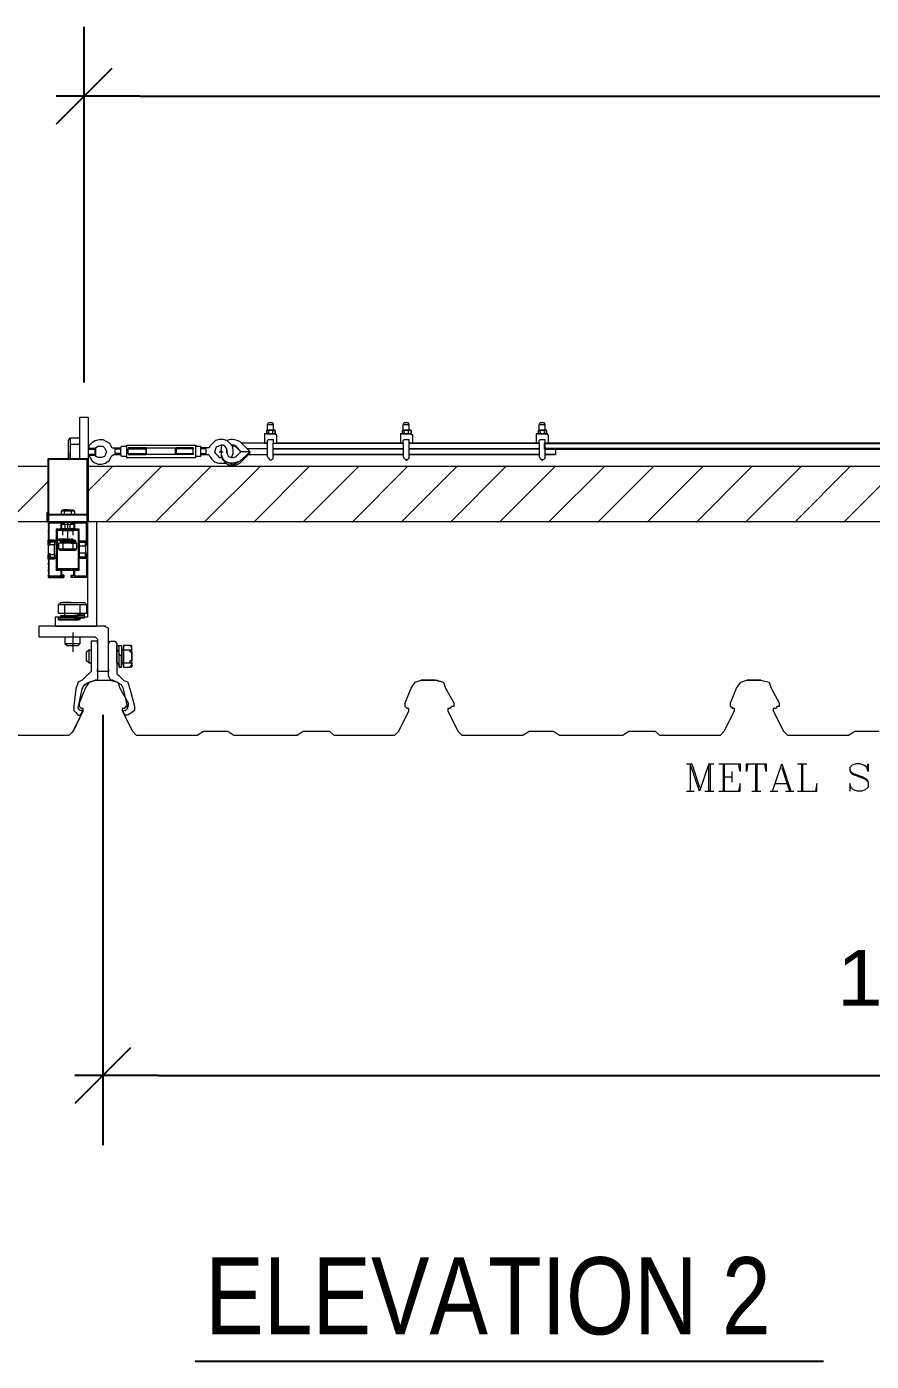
# Model space of a CAD drawing. Header units: millimetres. Extents: x 1732 to 2060, y 1135 to 1322.
# Drawn here: x 1748.61 to 1772.95, y 1134.99 to 1173.47 of the extents above; entities that cross this region are included whole.
import ezdxf

# ---------------------------------------------------------------- set-up
doc = ezdxf.new("R2010")
doc.units = ezdxf.units.MM
doc.layers.get('Defpoints').update_dxf_attribs({"color": 2})
doc.styles.add('Cordia TCR', font='Cordia.shx', dxfattribs={"width": 0.85})
doc.styles.add('MASTER', font='cordia.shx', dxfattribs={"width": 1.1})
doc.dimstyles.new('E0025', dxfattribs={"dimscale": 0.025, "dimtxt": 1.6, "dimasz": 1.6, "dimexe": 2, "dimexo": 1, "dimgap": 2, "dimtad": 1, "dimtih": 1, "dimtoh": 1, "dimdec": 4, "dimzin": 0, "dimdsep": 46, "dimlunit": 6, "dimtxsty": 'MASTER', "dimblk": 'AA', "dimcen": 1, "dimclrd": 256, "dimclre": 256, "dimclrt": 256, "dimadec": 0, "dimazin": 0, "dimtfac": 1, "dimtdec": 4, "dimtix": 1, "dimtmove": 2, "dimatfit": 3, "dimfxl": 1, "dimtolj": 1, "dimtzin": 0, "dimarcsym": 0})

# ---------------------------------------------------------------- blocks, each defined once
blk = doc.blocks.new('AA')
at = {"color": 3}
blk.add_line((-0.5, -0.5), (0.5, 0.5), dxfattribs=at)
at = {"color": 8}
blk.add_line((-1, 0), (0.5, 0), dxfattribs=at)
blk = doc.blocks.new('*D7')
at = {"lineweight": -2}
for p, q in [((0.64876, -0.17889), (0.64876, -0.48815)), ((1.81876, -0.17889), (1.81876, -0.48815)), ((0.68876, -0.43815), (1.77876, -0.43815))]:
    blk.add_line(p, q, dxfattribs=at)
at = {"layer": 'Defpoints', "color": 0}
for p in [(0.64876, -0.15389), (1.81876, -0.15389), (1.81876, -0.43815)]:
    blk.add_point(p, dxfattribs=at)
at = {"linetype": 'ByBlock', "lineweight": -2, "xscale": 0.04, "yscale": 0.04, "zscale": 0.04, "rotation": 180}
blk.add_blockref('AA', (0.64876, -0.43815), dxfattribs=at)
at = {"linetype": 'ByBlock', "lineweight": -2, "xscale": 0.04, "yscale": 0.04, "zscale": 0.04}
blk.add_blockref('AA', (1.81876, -0.43815), dxfattribs=at)
at = {"insert": (1.23376, -0.36815), "char_height": 0.04, "attachment_point": 5, "style": 'MASTER'}
blk.add_mtext('\\A1;1.20', dxfattribs=at)
blk = doc.blocks.new('A$C5e33dab7')
at = {"color": 3, "lineweight": 0}
for points in [[(0.01065, 0.00634), (-0.01268, 0.00634), (-0.01268, 0), (0.01724, 0), (0.01724, 0.07504), (0.01065, 0.07504)], [(-0.01014, 0.01546), (-0.00862, 0.01699), (0.00837, 0.01699), (0.01014, 0.01546), (0.01014, 0.00913), (-0.01014, 0.00913)]]:
    blk.add_lwpolyline(points, close=True, dxfattribs=at)
for points in [[(-0.01014, 0.01546), (-0.00558, 0.01546)], [(-0.00076, 0.01699), (-0.0071, 0.01699)], [(0.00532, 0.00456), (0.00532, 0.00608), (0.00228, 0.00456), (-0.00076, 0.00456), (-0.00406, 0.00456), (-0.00558, 0.00456), (-0.0071, 0.00456), (0.0038, 0.00456), (0.0038, 0.00608), (0.00685, 0.00608), (0.00837, 0.00608), (0.00837, 0.00761), (0.00837, 0.00913), (0.00685, 0.00913), (0.00532, 0.00913), (0.00532, 0.01546), (0.01014, 0.01546)], [(-0.00558, 0.01699), (-0.00406, 0.01699), (-0.00254, 0.01699)], [(-0.00558, 0.00761), (-0.00558, 0.00913), (-0.00558, 0.01546), (-0.00406, 0.01546), (0.0038, 0.01546), (0.00532, 0.01546)], [(0.00837, 0.00761), (0.00076, 0.00761), (-0.00406, 0.00608), (-0.00862, 0.00608), (-0.01014, 0.00608), (-0.00862, 0.00608), (-0.00862, 0.00761), (-0.00406, 0.00761), (0.00076, 0.00761), (0.0038, 0.00761), (0.00532, 0.00913), (0.00685, 0.00913), (0.00532, 0.00913), (0.00685, 0.00913), (0.00837, 0.00913), (0.00685, 0.00913), (0.00532, 0.00761), (0.00076, 0.00761), (0.0038, 0.00761), (0.0038, 0.00913), (0.00532, 0.00913), (-0.00558, 0.00913)], [(-0.01014, 0.00456), (-0.00862, 0.00456), (-0.00862, 0.00608), (0.00076, 0.00608), (0.0038, 0.00608), (0.00837, 0.00608), (0.0038, 0.00608), (0.00076, 0.00456), (-0.00558, 0.00456), (-0.0071, 0.00456), (-0.00862, 0.00456), (-0.0071, 0.00456), (-0.00862, 0.00456), (-0.01014, 0.00456), (-0.01014, 0.00608), (-0.00862, 0.00608)], [(0.00837, 0.00913), (-0.00862, 0.00913)], [(-0.00076, 0.00456), (-0.00254, 0.00456), (-0.00406, 0.00456), (-0.00558, 0.00456)], [(0.00532, 0.00456), (0.0038, 0.00456)]]:
    blk.add_lwpolyline(points, dxfattribs=at)
blk = doc.blocks.new('A$C03058784')
at = {"color": 3, "lineweight": 0}
blk.add_lwpolyline([(-0.00634, -0.01014), (-0.00786, -0.00862), (-0.00786, 0.00837), (-0.00634, 0.01014), (0, 0.01014), (0, -0.01014)], close=True, dxfattribs=at)
for points in [[(0, 0.00837), (0, 0.00685), (0, 0.00532), (-0.00634, 0.00532), (-0.00634, 0.01014)], [(0, -0.00558), (-0.00634, -0.00558), (-0.00634, -0.00406), (-0.00634, 0.0038), (-0.00634, 0.00532)], [(0, 0.00837), (0, -0.00862)], [(-0.00786, -0.00076), (-0.00786, -0.0071)], [(-0.00786, -0.00558), (-0.00786, -0.00406), (-0.00786, -0.00254)], [(-0.00634, -0.01014), (-0.00634, -0.00558)]]:
    blk.add_lwpolyline(points, dxfattribs=at)
blk = doc.blocks.new('*D13')
at = {"lineweight": -2}
for p, q in [((0.63532, 0.05999), (0.63532, 0.31584)), ((2.97532, 0.05999), (2.97532, 0.31584)), ((0.67532, 0.26584), (2.93532, 0.26584))]:
    blk.add_line(p, q, dxfattribs=at)
at = {"layer": 'Defpoints', "color": 0}
for p in [(2.97532, 0.26584), (0.63532, 0.03499), (2.97532, 0.03499)]:
    blk.add_point(p, dxfattribs=at)
at = {"linetype": 'ByBlock', "lineweight": -2, "xscale": 0.04, "yscale": 0.04, "zscale": 0.04, "rotation": 180}
blk.add_blockref('AA', (0.63532, 0.26584), dxfattribs=at)
at = {"linetype": 'ByBlock', "lineweight": -2, "xscale": 0.04, "yscale": 0.04, "zscale": 0.04}
blk.add_blockref('AA', (2.97532, 0.26584), dxfattribs=at)
at = {"insert": (1.80532, 0.33584), "char_height": 0.04, "attachment_point": 5, "style": 'MASTER'}
blk.add_mtext('\\A1;ADJUST', dxfattribs=at)
blk = doc.blocks.new('A$Cc067aee0')
blk.add_wipeout([(0, 0), (0.02839, 0), (0.02839, -0.04506), (0, -0.04506)])
at = {"color": 3}
for p, q in [((0.02839, -0.04006), (0, -0.04006)), ((0.02839, -0.04506), (0.02839, -0.04006))]:
    blk.add_line(p, q, dxfattribs=at)
blk.add_lwpolyline([(0, -0.04506), (0.02839, -0.04506), (0.02839, 0), (0, 0)], close=True, dxfattribs=at)
at = {"color": 3, "xscale": 0.4583504039413926, "yscale": 0.4583504039413926, "zscale": 0.4583504039413926, "rotation": 270}
blk.add_blockref('A$C03058784', (0.01432, -0.04006), dxfattribs=at)
blk = doc.blocks.new('A$C39f6e9bc')
at = {"color": 80}
for p, q in [((0.64344, 0.01229), (0.64344, 0.00798)), ((0.96642, 0.01229), (5.19622, 0.01229))]:
    blk.add_line(p, q, dxfattribs=at)
at = {"color": 80, "lineweight": 0}
for points in [[(0.77121, 0.02572), (0.76715, 0.02572), (0.76715, 0.02978), (0.76792, 0.0313), (0.7707, 0.0313), (0.77121, 0.02978)], [(0.86882, 0.02572), (0.86476, 0.02572), (0.86476, 0.02978), (0.86552, 0.0313), (0.86831, 0.0313), (0.86882, 0.02978)], [(0.96642, 0.02572), (0.96237, 0.02572), (0.96237, 0.02978), (0.96313, 0.0313), (0.96592, 0.0313), (0.96642, 0.02978)], [(0.76513, 0.01634), (0.76715, 0.01634), (0.76715, 0.01837), (0.76792, 0.01913), (0.77121, 0.01913), (0.77121, 0.01837), (0.77121, 0.01634), (0.77324, 0.01634), (0.774, 0.01634), (0.774, 0.02243), (0.77324, 0.02243), (0.77324, 0.02319), (0.76513, 0.02319), (0.76513, 0.02243)], [(0.77273, 0.02319), (0.77273, 0.02522), (0.77197, 0.02572), (0.76918, 0.02572), (0.77197, 0.02572), (0.77273, 0.02522)], [(0.77273, 0.02522), (0.77273, 0.02319), (0.77197, 0.02319), (0.76918, 0.02319), (0.77197, 0.02319), (0.77273, 0.02319)], [(0.86273, 0.01634), (0.86476, 0.01634), (0.86476, 0.01837), (0.86552, 0.01913), (0.86882, 0.01913), (0.86882, 0.01837), (0.86882, 0.01634), (0.87085, 0.01634), (0.87161, 0.01634), (0.87161, 0.02243), (0.87085, 0.02243), (0.87085, 0.02319), (0.86273, 0.02319), (0.86273, 0.02243)], [(0.87034, 0.02319), (0.87034, 0.02522), (0.86958, 0.02572), (0.86679, 0.02572), (0.86958, 0.02572), (0.87034, 0.02522)], [(0.87034, 0.02522), (0.87034, 0.02319), (0.86958, 0.02319), (0.86679, 0.02319), (0.86958, 0.02319), (0.87034, 0.02319)], [(0.96034, 0.01634), (0.96237, 0.01634), (0.96237, 0.01837), (0.96313, 0.01913), (0.96642, 0.01913), (0.96642, 0.01837), (0.96642, 0.01634), (0.96845, 0.01634), (0.96921, 0.01634), (0.96921, 0.02243), (0.96845, 0.02243), (0.96845, 0.02319), (0.96034, 0.02319), (0.96034, 0.02243)], [(0.96769, 0.02319), (0.96769, 0.02522), (0.96718, 0.02572), (0.96439, 0.02572), (0.96718, 0.02572), (0.96769, 0.02522)], [(0.96769, 0.02522), (0.96769, 0.02319), (0.96718, 0.02319), (0.96439, 0.02319), (0.96718, 0.02319), (0.96769, 0.02319)], [(0.66575, 0.01431), (0.66575, 0.00696), (0.6622, 0.00696), (0.66169, 0.00823), (0.66169, 0.01305), (0.6622, 0.01431)], [(0.86476, 0.01229), (0.77121, 0.01229)], [(0.86882, 0.01634), (0.96237, 0.01634)], [(0.96237, 0.01229), (0.86882, 0.01229)], [(0.86476, 0.00823), (0.77121, 0.00823)], [(0.96237, 0.00823), (0.86882, 0.00823)], [(0.96642, 0.00823), (0.97428, 0.00823)]]:
    blk.add_lwpolyline(points, close=True, dxfattribs=at)
for points in [[(0.76715, 0.02978), (0.77121, 0.02978)], [(0.86476, 0.02978), (0.86882, 0.02978)], [(0.96237, 0.02978), (0.96642, 0.02978)], [(0.77273, 0.02522), (0.77273, 0.02572), (0.7707, 0.02572), (0.7707, 0.02522), (0.7707, 0.02572), (0.76792, 0.02572), (0.76792, 0.02522), (0.76792, 0.02572), (0.76665, 0.02572), (0.76665, 0.02522), (0.76665, 0.02319), (0.76918, 0.02319), (0.76665, 0.02319), (0.76665, 0.02446), (0.76665, 0.02522), (0.76665, 0.02572), (0.76918, 0.02572), (0.76665, 0.02572), (0.76665, 0.02522), (0.76665, 0.02319), (0.76792, 0.02319), (0.76868, 0.02319), (0.76918, 0.02319), (0.7707, 0.02319), (0.77121, 0.02319), (0.77197, 0.02319), (0.77273, 0.02319), (0.77197, 0.02319), (0.77273, 0.02319), (0.77197, 0.02319)], [(0.76792, 0.02522), (0.76792, 0.02319)], [(0.7707, 0.02522), (0.7707, 0.02319)], [(0.87034, 0.02522), (0.87034, 0.02572), (0.86831, 0.02572), (0.86831, 0.02522), (0.86831, 0.02572), (0.86552, 0.02572), (0.86552, 0.02522), (0.86552, 0.02572), (0.86425, 0.02572), (0.86425, 0.02522), (0.86425, 0.02319), (0.86679, 0.02319), (0.86425, 0.02319), (0.86425, 0.02446), (0.86425, 0.02522), (0.86425, 0.02572), (0.86679, 0.02572), (0.86425, 0.02572), (0.86425, 0.02522), (0.86425, 0.02319), (0.86552, 0.02319), (0.86628, 0.02319), (0.86679, 0.02319), (0.86831, 0.02319), (0.86882, 0.02319), (0.86958, 0.02319), (0.87034, 0.02319), (0.86958, 0.02319), (0.87034, 0.02319), (0.86958, 0.02319)], [(0.86552, 0.02522), (0.86552, 0.02319)], [(0.86831, 0.02522), (0.86831, 0.02319)], [(0.96769, 0.02522), (0.96769, 0.02572), (0.96592, 0.02572), (0.96592, 0.02522), (0.96592, 0.02572), (0.96313, 0.02572), (0.96313, 0.02522), (0.96313, 0.02572), (0.96186, 0.02572), (0.96186, 0.02522), (0.96186, 0.02319), (0.96439, 0.02319), (0.96186, 0.02319), (0.96186, 0.02446), (0.96186, 0.02522), (0.96186, 0.02572), (0.96439, 0.02572), (0.96186, 0.02572), (0.96186, 0.02522), (0.96186, 0.02319), (0.96313, 0.02319), (0.96389, 0.02319), (0.96439, 0.02319), (0.96592, 0.02319), (0.96642, 0.02319), (0.96718, 0.02319), (0.96769, 0.02319), (0.96718, 0.02319), (0.96769, 0.02319), (0.96718, 0.02319)], [(0.96313, 0.02522), (0.96313, 0.02319)], [(0.96592, 0.02522), (0.96592, 0.02319)], [(0.63862, 0.01229), (0.63938, 0.01508), (0.64141, 0.0171), (0.64344, 0.01837), (0.64623, 0.01913), (0.64876, 0.01913), (0.65155, 0.01761), (0.65358, 0.01634), (0.6551, 0.01355), (0.65586, 0.01305), (0.65687, 0.01305), (0.66169, 0.01305)], [(0.64344, 0.01229), (0.6442, 0.01355), (0.64546, 0.01431), (0.64749, 0.01431), (0.64876, 0.01431), (0.65003, 0.01305), (0.65079, 0.01153), (0.65155, 0.01026), (0.65079, 0.00823), (0.65003, 0.00696), (0.648, 0.0062), (0.64673, 0.0062), (0.64521, 0.0062), (0.64496, 0.00646), (0.64394, 0.00696), (0.64344, 0.00798)], [(0.66169, 0.00899), (0.65814, 0.00899), (0.65763, 0.00823), (0.65763, 0.01305), (0.65814, 0.01229), (0.66169, 0.01229)], [(0.66575, 0.01431), (0.66575, 0.01508), (0.66625, 0.01508), (0.71417, 0.01508), (0.71569, 0.01508), (0.71569, 0.01431), (0.71823, 0.01431), (0.71899, 0.01431), (0.71899, 0.01305), (0.71899, 0.00823), (0.71899, 0.00696), (0.71823, 0.00696), (0.71569, 0.00696), (0.71569, 0.01431)], [(0.71366, 0.00899), (0.71366, 0.00823), (0.7129, 0.00823), (0.66828, 0.00823), (0.66777, 0.00823), (0.66701, 0.00899), (0.66701, 0.01229), (0.66777, 0.01305), (0.66828, 0.01305), (0.7129, 0.01305), (0.71366, 0.01305), (0.71366, 0.01229), (0.70073, 0.01229), (0.70073, 0.00899), (0.71366, 0.00899), (0.71366, 0.01229)], [(0.66701, 0.00823), (0.67994, 0.00823), (0.67994, 0.01305), (0.66701, 0.01305)], [(0.66701, 0.01229), (0.67994, 0.01229), (0.67994, 0.01305)], [(0.67994, 0.01229), (0.67994, 0.00899), (0.67994, 0.00823)], [(0.71366, 0.01305), (0.70149, 0.01305), (0.70149, 0.00823), (0.70073, 0.00899)], [(0.70073, 0.01229), (0.70149, 0.01305)], [(0.7413, 0.0062), (0.74256, 0.00899), (0.74256, 0.01153), (0.74206, 0.01431), (0.74003, 0.01634), (0.738, 0.01837), (0.73521, 0.01913), (0.73242, 0.01913), (0.72989, 0.01837), (0.72786, 0.01634), (0.72583, 0.01431), (0.72507, 0.01305), (0.7238, 0.01305), (0.71899, 0.01305)], [(0.71899, 0.00899), (0.72228, 0.00899), (0.72304, 0.00823), (0.72304, 0.01305), (0.72228, 0.01229), (0.71899, 0.01229)], [(0.738, 0.00899), (0.738, 0.01102), (0.738, 0.01229), (0.73648, 0.01431), (0.73521, 0.01508), (0.73394, 0.01508), (0.73192, 0.01431), (0.73039, 0.01355), (0.72989, 0.01229), (0.72913, 0.01026), (0.72989, 0.00899), (0.73115, 0.00747), (0.73242, 0.0062), (0.73394, 0.0062)], [(0.73242, 0.01026), (0.73521, 0.01026)], [(0.73394, 0.01153), (0.73394, 0.0095), (0.73394, 0.00696), (0.73521, 0.00417), (0.73724, 0.00215), (0.73927, 0.00088), (0.74256, 0.00088), (0.74459, 0.00088), (0.74738, 0.00215), (0.75473, 0.0095), (0.75346, 0.0095)], [(0.73394, 0.01026), (0.73394, 0.00747), (0.73521, 0.00493), (0.73724, 0.00291), (0.74003, 0.00215), (0.74256, 0.00138), (0.74459, 0.00215), (0.74738, 0.00341), (0.75397, 0.0095)], [(0.75473, 0.01026), (0.74738, 0.01761), (0.74535, 0.01837), (0.74256, 0.01913), (0.74054, 0.01913), (0.738, 0.01837)], [(0.738, 0.01026), (0.738, 0.01153), (0.738, 0.01026), (0.73851, 0.00823), (0.73927, 0.00696), (0.7413, 0.0062), (0.74256, 0.0062), (0.74459, 0.00696), (0.74814, 0.01026), (0.74459, 0.01355), (0.74332, 0.01431), (0.74206, 0.01431)], [(0.74738, 0.00341), (0.75473, 0.01026), (0.74814, 0.01026), (0.74459, 0.01431), (0.74332, 0.01508), (0.7413, 0.01508)], [(0.76994, 0.00417), (0.76918, 0.00417), (0.76868, 0.00493), (0.76792, 0.00544), (0.76715, 0.00696), (0.76715, 0.01634), (0.74865, 0.01634)], [(0.76715, 0.01229), (0.7527, 0.01229)], [(0.76918, 0.00417), (0.7707, 0.00493), (0.77121, 0.00544), (0.77121, 0.00696), (0.77121, 0.01634), (0.86476, 0.01634), (0.774, 0.01634)], [(0.77121, 0.01229), (0.86476, 0.01229)], [(0.86476, 0.01634), (0.86476, 0.00696), (0.86552, 0.00544), (0.86628, 0.00493), (0.86679, 0.00417), (0.86755, 0.00417)], [(0.86882, 0.01634), (0.86882, 0.00696), (0.86882, 0.00544), (0.86831, 0.00493), (0.86679, 0.00417)], [(0.95172, 0.01229), (0.96237, 0.01229), (0.86882, 0.01229), (0.87668, 0.01229), (0.86882, 0.01229)], [(0.96237, 0.01634), (0.96237, 0.00696), (0.96313, 0.00544), (0.96389, 0.00493), (0.96439, 0.00417), (0.96515, 0.00417)], [(0.96642, 0.01634), (0.96642, 0.00696), (0.96642, 0.00544), (0.96592, 0.00493), (0.96439, 0.00417)], [(0.97428, 0.01229), (0.97428, 0.00823), (0.96642, 0.00823)], [(0.63887, 0.00798), (0.63963, 0.00595), (0.6409, 0.00392), (0.64268, 0.00265), (0.64546, 0.00138), (0.648, 0.00138), (0.65079, 0.00215), (0.65358, 0.00417), (0.65485, 0.00696), (0.65561, 0.00747), (0.65687, 0.00823), (0.66169, 0.00823)], [(0.66575, 0.00696), (0.66575, 0.0062), (0.66625, 0.0062), (0.71417, 0.0062), (0.71569, 0.0062), (0.71569, 0.00696)], [(0.66701, 0.00899), (0.67994, 0.00899)], [(0.71366, 0.00823), (0.70149, 0.00823)], [(0.71899, 0.00823), (0.7238, 0.00823), (0.72507, 0.00823), (0.72583, 0.00696), (0.7271, 0.00493), (0.72913, 0.00291), (0.73192, 0.00215), (0.73445, 0.00215), (0.73724, 0.00215)], [(0.75346, 0.00823), (0.76715, 0.00823)], [(0.96237, 0.00823), (0.95172, 0.00823)]]:
    blk.add_lwpolyline(points, dxfattribs=at)
at = {"color": 80}
for points in [[(0.64344, 0.01229), (0.63862, 0.01229), (0.63862, 0.01229), (0.64344, 0.01229)], [(5.19622, 0.01229), (0.96642, 0.01229), (0.96642, 0.01634), (5.19622, 0.01634)], [(0.64344, 0.00798), (0.63862, 0.00798), (0.63862, 0.00798), (0.64344, 0.00798)]]:
    blk.add_lwpolyline(points, close=True, dxfattribs=at)
at = {"color": 8, "lineweight": 0}
blk.add_lwpolyline([(3.36017, -0.04006), (0.3693, -0.04006), (0.3693, 0), (3.36017, 0), (4.28704, 0), (4.28704, -0.04006)], close=True, dxfattribs=at)
for points in [[(0.58031, -0.04031), (0.62062, 0)], [(0.6158, -0.04031), (0.65611, 0)], [(0.65104, -0.04031), (0.69135, 0)], [(0.68654, -0.04031), (0.72659, 0)], [(0.72177, -0.04031), (0.76208, 0)], [(0.75727, -0.04031), (0.79732, 0)], [(0.79251, -0.04031), (0.83282, 0)], [(0.828, -0.04031), (0.86806, 0)], [(0.86324, -0.04031), (0.90355, 0)], [(0.89873, -0.04031), (0.93879, 0)], [(0.93397, -0.04031), (0.97428, 0)], [(0.96921, -0.04031), (1.00952, 0)], [(1.0047, -0.04031), (1.04476, 0)], [(1.03994, -0.04031), (1.08025, 0)], [(1.07544, -0.04031), (1.11549, 0)], [(1.11068, -0.04031), (1.15099, 0)], [(1.14617, -0.04031), (1.18623, 0)], [(1.18141, -0.04031), (1.22172, 0)], [(0.58234, -0.19344), (0.62315, -0.19344), (0.62468, -0.19344), (0.62746, -0.19065), (0.63482, -0.17594), (0.63482, -0.17442), (0.63355, -0.17442), (0.63203, -0.1729), (0.63203, -0.17011), (0.63634, -0.15972), (0.63938, -0.15541), (0.64369, -0.15389), (0.65383, -0.15389), (0.65966, -0.15541), (0.66118, -0.15972), (0.66701, -0.17011), (0.66701, -0.1729), (0.66549, -0.1729), (0.66423, -0.17442), (0.6627, -0.17442), (0.6627, -0.17594), (0.67006, -0.19065), (0.67285, -0.19344), (0.67437, -0.19344), (0.7167, -0.19344), (0.72127, -0.19065), (0.73876, -0.19065), (0.74307, -0.19344), (0.74459, -0.19344), (0.78845, -0.19344), (0.79276, -0.19065), (0.81177, -0.19065), (0.81482, -0.19344), (0.81634, -0.19344), (0.85715, -0.19344), (0.85868, -0.19344), (0.86146, -0.19065), (0.86882, -0.17594), (0.86882, -0.17442), (0.86755, -0.17442), (0.86603, -0.1729), (0.86603, -0.17011), (0.87034, -0.15972), (0.87338, -0.15541), (0.87769, -0.15389), (0.88783, -0.15389), (0.87769, -0.15389), (0.88783, -0.15389), (0.89366, -0.15541), (0.89518, -0.15972), (0.90101, -0.17011), (0.90101, -0.1729), (0.89949, -0.1729), (0.89823, -0.17442), (0.8967, -0.17442), (0.8967, -0.17594), (0.90406, -0.19065), (0.90685, -0.19344), (0.90837, -0.19344), (0.9507, -0.19344), (0.95527, -0.19065), (0.97276, -0.19065), (0.97707, -0.19344), (0.97859, -0.19344), (1.02245, -0.19344), (1.02676, -0.19065), (1.04577, -0.19065), (1.04882, -0.19344), (1.05034, -0.19344), (1.09115, -0.19344), (1.09268, -0.19344), (1.09546, -0.19065), (1.10282, -0.17594), (1.10282, -0.17442), (1.1013, -0.17442), (1.10003, -0.1729), (1.10003, -0.17011), (1.10434, -0.15972), (1.10738, -0.15541), (1.11169, -0.15389), (1.12183, -0.15389), (1.11169, -0.15389)], [(0.58234, -0.19344), (0.62315, -0.19344), (0.62468, -0.19344), (0.62772, -0.19065), (0.63482, -0.17594), (0.63482, -0.17442), (0.63355, -0.17442), (0.63203, -0.1729), (0.63203, -0.17011), (0.63634, -0.15972), (0.63938, -0.15541), (0.64369, -0.15389), (0.65383, -0.15389), (0.65966, -0.15541), (0.66118, -0.15972), (0.66701, -0.17011), (0.66701, -0.1729), (0.66575, -0.1729), (0.66423, -0.17442), (0.6627, -0.17442), (0.6627, -0.17594), (0.67006, -0.19065), (0.67285, -0.19344), (0.67437, -0.19344), (0.7167, -0.19344), (0.72127, -0.19065), (0.73876, -0.19065), (0.74307, -0.19344), (0.74459, -0.19344), (0.78845, -0.19344), (0.79276, -0.19065), (0.81177, -0.19065), (0.81482, -0.19344), (0.81634, -0.19344), (0.85715, -0.19344), (0.85868, -0.19344), (0.86146, -0.19065), (0.86882, -0.17594), (0.86882, -0.17442), (0.86755, -0.17442), (0.86603, -0.1729), (0.86603, -0.17011), (0.87034, -0.15972), (0.87338, -0.15541), (0.87769, -0.15389), (0.88783, -0.15389), (0.89366, -0.15541), (0.89518, -0.15972), (0.90101, -0.17011), (0.90101, -0.1729), (0.89949, -0.1729), (0.89823, -0.17442), (0.8967, -0.17442), (0.8967, -0.17594), (0.90406, -0.19065), (0.90685, -0.19344), (0.90837, -0.19344), (0.9507, -0.19344), (0.95527, -0.19065), (0.97276, -0.19065), (0.97707, -0.19344), (0.97859, -0.19344), (1.02245, -0.19344), (1.02676, -0.19065), (1.04577, -0.19065), (1.04882, -0.19344), (1.05034, -0.19344), (1.09115, -0.19344), (1.09268, -0.19344), (1.09546, -0.19065), (1.10282, -0.17594), (1.10282, -0.17442), (1.10155, -0.17442), (1.10003, -0.1729), (1.10003, -0.17011), (1.10434, -0.15972), (1.10738, -0.15541), (1.11169, -0.15389), (1.12183, -0.15389), (1.11169, -0.15389), (1.12183, -0.15389), (1.12766, -0.15541), (1.12918, -0.15972), (1.13501, -0.17011), (1.13501, -0.1729), (1.13349, -0.1729), (1.13223, -0.17442), (1.1307, -0.17442), (1.1307, -0.17594), (1.13806, -0.19065), (1.14085, -0.19344), (1.14237, -0.19344), (1.1847, -0.19344), (1.18927, -0.19065), (1.20676, -0.19065)], [(0.8929, -0.15541), (0.88834, -0.15389)]]:
    blk.add_lwpolyline(points, dxfattribs=at)
at = {"color": 3, "lineweight": 0}
for points in [[(0.63685, -0.05679), (0.63786, -0.05577), (0.63761, -0.05577), (0.63761, -0.05501), (0.63786, -0.05501), (0.63786, -0.05476), (0.63761, -0.05476), (0.63761, -0.05425), (0.63786, -0.05425), (0.63786, -0.054), (0.63761, -0.054), (0.63761, -0.05349), (0.63786, -0.05349), (0.63786, -0.05299), (0.63761, -0.05299), (0.63761, -0.05248), (0.63786, -0.05248), (0.63786, -0.05223), (0.63761, -0.05223), (0.63761, -0.05172), (0.63786, -0.05172), (0.63786, -0.05121), (0.63761, -0.05121), (0.63761, -0.0507), (0.63786, -0.0507), (0.63786, -0.05045), (0.63761, -0.05045), (0.63761, -0.04994), (0.63786, -0.04994), (0.63786, -0.04969), (0.63761, -0.04969), (0.63761, -0.04893), (0.63786, -0.04893), (0.63786, -0.04868), (0.63761, -0.04868), (0.63761, -0.04817), (0.63786, -0.04817), (0.63786, -0.04792), (0.63761, -0.04792), (0.63761, -0.04741), (0.63786, -0.04741), (0.63786, -0.04715), (0.63761, -0.04715), (0.63761, -0.04639), (0.63786, -0.04639), (0.63786, -0.04614), (0.63761, -0.04614), (0.63761, -0.04563), (0.63786, -0.04563), (0.63786, -0.04538), (0.63761, -0.04538), (0.63761, -0.04462), (0.63786, -0.04462), (0.63786, -0.04437), (0.63761, -0.04437), (0.63761, -0.04386), (0.63786, -0.04386), (0.63786, -0.04361), (0.63761, -0.04361), (0.63761, -0.0431), (0.63786, -0.0431), (0.63786, -0.04259), (0.63761, -0.04259), (0.63761, -0.04208), (0.63786, -0.04208), (0.63786, -0.04183), (0.63761, -0.04183), (0.63761, -0.04132), (0.63786, -0.04132), (0.63786, -0.04107), (0.63761, -0.04082), (0.63761, -0.04056), (0.63786, -0.04056), (0.63786, -0.04031), (0.63761, -0.04006), (0.6262, -0.04006), (0.6262, -0.04031), (0.6262, -0.04132), (0.6262, -0.04158), (0.62797, -0.04158), (0.62797, -0.04513), (0.62772, -0.04538), (0.61935, -0.04538), (0.61935, -0.04183), (0.61961, -0.04158), (0.62087, -0.04158), (0.62113, -0.04132), (0.62113, -0.04006), (0.62087, -0.04006), (0.60972, -0.04006), (0.60946, -0.04006), (0.60946, -0.04056), (0.60972, -0.04056), (0.60972, -0.04107), (0.60946, -0.04107), (0.60946, -0.04132), (0.60972, -0.04132), (0.60972, -0.04183), (0.60946, -0.04183), (0.60946, -0.04208), (0.60972, -0.04208), (0.60972, -0.04259), (0.60946, -0.04259), (0.60946, -0.0431), (0.60972, -0.0431), (0.61023, -0.04259)], [(0.60946, -0.04208), (0.61023, -0.04132)], [(0.60972, -0.0431), (0.60972, -0.04361), (0.60946, -0.04361), (0.60946, -0.04386), (0.60972, -0.04386), (0.60972, -0.04437), (0.60946, -0.04437), (0.60946, -0.04462), (0.60972, -0.04462), (0.60972, -0.04538), (0.60946, -0.04538), (0.60946, -0.04563), (0.60972, -0.04563), (0.60972, -0.04614), (0.60946, -0.04614), (0.60946, -0.04639), (0.60972, -0.04639), (0.60972, -0.04715), (0.60946, -0.04715), (0.60946, -0.04741), (0.60972, -0.04741), (0.60972, -0.04792), (0.60946, -0.04792), (0.60946, -0.04817), (0.60972, -0.04817), (0.60972, -0.04868), (0.60946, -0.04868), (0.60946, -0.04893), (0.60972, -0.04893), (0.60972, -0.04969), (0.60946, -0.04969), (0.61023, -0.04893)], [(0.60946, -0.04462), (0.61023, -0.04386)], [(0.60946, -0.04741), (0.61023, -0.04639)], [(0.60972, -0.04082), (0.61023, -0.04006)], [(0.60972, -0.04589), (0.61023, -0.04538)], [(0.60972, -0.04842), (0.61023, -0.04766)], [(0.61073, -0.04082), (0.61149, -0.04006)], [(0.612, -0.04082), (0.61276, -0.04006)], [(0.61327, -0.04082), (0.61403, -0.04006)], [(0.61454, -0.04082), (0.6153, -0.04006)], [(0.6153, -0.04639), (0.61631, -0.04538)], [(0.6153, -0.04766), (0.61606, -0.0469)], [(0.6158, -0.04082), (0.61656, -0.04006)], [(0.63076, -0.04639), (0.61606, -0.04639), (0.61606, -0.07377), (0.61631, -0.07377), (0.63076, -0.07377), (0.63127, -0.07377), (0.63127, -0.04639), (0.63076, -0.04639), (0.63177, -0.04538)], [(0.61682, -0.04639), (0.61783, -0.04538)], [(0.61707, -0.04082), (0.61783, -0.04006)], [(0.61834, -0.04082), (0.61935, -0.04006)], [(0.61834, -0.04639), (0.61935, -0.04462)], [(0.61859, -0.04183), (0.62037, -0.04006)], [(0.61859, -0.0431), (0.61935, -0.04208)], [(0.61859, -0.04437), (0.61935, -0.04335)], [(0.61935, -0.04513), (0.62366, -0.04513), (0.62366, -0.04082)], [(0.61935, -0.04639), (0.62037, -0.04538)], [(0.62011, -0.04969), (0.62011, -0.04639), (0.62113, -0.04538), (0.6262, -0.04538), (0.62721, -0.04639), (0.62721, -0.04969)], [(0.62011, -0.04639), (0.62721, -0.04639)], [(0.62037, -0.04158), (0.62113, -0.04082)], [(0.62062, -0.04639), (0.62138, -0.04538)], [(0.62138, -0.04183), (0.62138, -0.04006)], [(0.62189, -0.04513), (0.62189, -0.04183)], [(0.62189, -0.04639), (0.6229, -0.04538)], [(0.62315, -0.04639), (0.62417, -0.04538)], [(0.62366, -0.05172), (0.62366, -0.04234)], [(0.62823, -0.04513), (0.62366, -0.04513)], [(0.62468, -0.04639), (0.62544, -0.04538)], [(0.62544, -0.04513), (0.62544, -0.04183)], [(0.62569, -0.04639), (0.6267, -0.04538)], [(0.62594, -0.04183), (0.62594, -0.04006)], [(0.6262, -0.04056), (0.62696, -0.04006)], [(0.6267, -0.04158), (0.62797, -0.04006)], [(0.62696, -0.04639), (0.62873, -0.04462)], [(0.62797, -0.04158), (0.62924, -0.04006)], [(0.62797, -0.04285), (0.62873, -0.04208)], [(0.62797, -0.04411), (0.62873, -0.0431)], [(0.62823, -0.04639), (0.62924, -0.04538)], [(0.63228, -0.05375), (0.63177, -0.05375), (0.63177, -0.04538), (0.62899, -0.04538), (0.62873, -0.04538), (0.62873, -0.04082), (0.6371, -0.04082), (0.6371, -0.04107)], [(0.62975, -0.04639), (0.63051, -0.04538)], [(0.63, -0.04082), (0.63076, -0.04006)], [(0.63127, -0.04082), (0.63177, -0.04006)], [(0.63127, -0.04715), (0.63177, -0.04639)], [(0.63127, -0.04842), (0.63177, -0.04741)], [(0.63228, -0.04082), (0.6333, -0.04006)], [(0.6338, -0.04082), (0.63431, -0.04006)], [(0.63507, -0.04082), (0.63583, -0.04006)], [(0.63608, -0.04082), (0.6371, -0.04006)], [(0.6371, -0.05349), (0.6371, -0.05375), (0.6371, -0.04107), (0.63761, -0.04056)], [(0.6371, -0.04234), (0.63761, -0.04183)], [(0.6371, -0.04361), (0.63761, -0.0431)], [(0.6371, -0.04487), (0.63761, -0.04437)], [(0.6371, -0.04639), (0.63761, -0.04563)], [(0.6371, -0.04741), (0.63761, -0.0469)], [(0.6371, -0.04868), (0.63786, -0.04792)], [(0.63786, -0.04056), (0.63786, -0.04031)], [(0.63786, -0.0431), (0.63786, -0.04285)], [(0.63786, -0.04563), (0.63786, -0.04538)], [(0.60946, -0.04969), (0.60946, -0.04994), (0.60972, -0.04994), (0.60972, -0.05045), (0.60946, -0.05045), (0.60946, -0.0507), (0.60972, -0.0507), (0.60972, -0.05121), (0.60946, -0.05121), (0.60946, -0.05172), (0.60972, -0.05172), (0.60972, -0.05223), (0.60946, -0.05223), (0.60946, -0.05248), (0.60972, -0.05248), (0.60972, -0.05299), (0.60946, -0.05299), (0.60946, -0.05349), (0.60972, -0.05349), (0.60972, -0.054), (0.60946, -0.054), (0.60946, -0.05425), (0.60972, -0.05425), (0.60972, -0.05476), (0.60946, -0.05476), (0.60946, -0.05501), (0.60972, -0.05501), (0.60972, -0.05577), (0.60946, -0.05577), (0.60946, -0.05603), (0.60972, -0.05603), (0.60972, -0.05654), (0.60946, -0.05654), (0.60946, -0.05679), (0.61073, -0.05679), (0.61099, -0.05654), (0.61099, -0.05451), (0.61504, -0.05451), (0.6153, -0.05476), (0.6153, -0.06541), (0.61504, -0.06541), (0.61504, -0.06566), (0.61124, -0.06566), (0.61099, -0.06541), (0.61099, -0.06313), (0.61073, -0.06313), (0.60972, -0.06313), (0.60946, -0.06363), (0.60972, -0.06363), (0.60972, -0.06414), (0.60946, -0.06414), (0.60946, -0.06465), (0.60972, -0.06465), (0.60972, -0.0649), (0.60946, -0.0649), (0.60946, -0.06541), (0.60972, -0.06541), (0.60972, -0.06566), (0.60946, -0.06566), (0.60946, -0.06617), (0.60972, -0.06617), (0.60972, -0.06668), (0.60946, -0.06668), (0.60946, -0.06693), (0.60972, -0.06693), (0.60972, -0.06744), (0.61023, -0.06693)], [(0.60946, -0.05223), (0.61023, -0.05172)], [(0.61403, -0.06363), (0.61403, -0.05654), (0.60946, -0.05654), (0.60946, -0.05299), (0.61403, -0.05299), (0.61403, -0.05654)], [(0.60946, -0.05501), (0.60972, -0.05476), (0.61048, -0.05375)], [(0.60946, -0.05654), (0.60946, -0.06363), (0.61403, -0.06363), (0.61403, -0.06693), (0.60946, -0.06693), (0.60946, -0.06363)], [(0.60972, -0.05096), (0.61023, -0.05045)], [(0.60972, -0.05349), (0.61023, -0.05273)], [(0.60972, -0.05603), (0.61175, -0.05375)], [(0.60997, -0.05679), (0.61099, -0.05603)], [(0.61225, -0.05451), (0.61327, -0.05375)], [(0.61352, -0.05451), (0.61428, -0.05375)], [(0.61479, -0.05451), (0.61606, -0.05324)], [(0.6153, -0.04893), (0.61606, -0.04817)], [(0.6153, -0.0502), (0.61606, -0.04944)], [(0.6153, -0.05172), (0.61606, -0.0507)], [(0.6153, -0.05273), (0.61606, -0.05172)], [(0.6153, -0.05527), (0.61606, -0.05451)], [(0.6153, -0.05679), (0.61606, -0.05577)], [(0.6153, -0.05806), (0.61606, -0.05679)], [(0.61707, -0.05248), (0.61808, -0.05248), (0.61808, -0.05349), (0.62417, -0.05349), (0.6262, -0.05349), (0.62924, -0.05349), (0.6262, -0.05349), (0.62417, -0.05248), (0.62011, -0.05248), (0.6191, -0.05248), (0.61808, -0.05248), (0.6191, -0.05248), (0.61808, -0.05248), (0.61707, -0.05248), (0.61707, -0.05349), (0.61808, -0.05349)], [(0.62924, -0.05451), (0.62417, -0.05451), (0.62113, -0.05349), (0.61808, -0.05349), (0.61707, -0.05349), (0.61808, -0.05349), (0.61808, -0.05451), (0.62113, -0.05451), (0.62417, -0.05451), (0.6262, -0.05451), (0.62721, -0.05552), (0.62823, -0.05552), (0.62721, -0.05552), (0.62823, -0.05552), (0.62924, -0.05552), (0.62823, -0.05552), (0.62721, -0.05451), (0.62417, -0.05451), (0.6262, -0.05451), (0.6262, -0.05552), (0.62721, -0.05552), (0.62011, -0.05552)], [(0.62924, -0.05552), (0.61808, -0.05552)], [(0.62721, -0.05248), (0.62721, -0.05349), (0.62518, -0.05248), (0.62315, -0.05248), (0.62113, -0.05248), (0.62011, -0.05248), (0.6191, -0.05248), (0.6262, -0.05248), (0.6262, -0.05349), (0.62823, -0.05349), (0.62924, -0.05349), (0.62924, -0.05451), (0.62924, -0.05552), (0.62823, -0.05552), (0.62721, -0.05552), (0.62721, -0.05958), (0.63025, -0.05958)], [(0.62315, -0.05248), (0.62214, -0.05248), (0.62113, -0.05248), (0.62011, -0.05248)], [(0.62011, -0.05451), (0.62011, -0.05552), (0.62011, -0.05958), (0.62113, -0.05958), (0.6262, -0.05958), (0.62721, -0.05958)], [(0.62721, -0.05248), (0.6262, -0.05248)], [(0.63127, -0.04969), (0.63177, -0.04868)], [(0.63127, -0.05096), (0.63177, -0.04994)], [(0.63127, -0.05223), (0.63177, -0.05146)], [(0.63127, -0.05349), (0.63177, -0.05273)], [(0.63127, -0.05476), (0.63228, -0.05375), (0.6371, -0.05375)], [(0.63127, -0.05603), (0.63177, -0.05501)], [(0.63127, -0.0573), (0.63177, -0.05654)], [(0.63786, -0.05577), (0.63786, -0.05603), (0.63761, -0.05603), (0.63761, -0.05628), (0.63786, -0.05654), (0.63786, -0.05679), (0.63634, -0.05679), (0.63634, -0.05654), (0.63634, -0.05476), (0.63608, -0.05476), (0.63608, -0.05451), (0.63228, -0.05451), (0.63228, -0.05476), (0.63177, -0.05476), (0.63177, -0.06541), (0.63228, -0.06566), (0.63608, -0.06566), (0.63634, -0.06541), (0.63634, -0.06313), (0.63761, -0.06313), (0.63786, -0.06363), (0.63761, -0.06363), (0.63761, -0.06414), (0.63786, -0.06414), (0.63786, -0.06465), (0.63761, -0.06465), (0.63761, -0.0649), (0.63786, -0.0649), (0.63786, -0.06541), (0.63761, -0.06541), (0.63761, -0.06566), (0.63786, -0.06566), (0.63786, -0.06617), (0.63761, -0.06617), (0.63761, -0.06668), (0.63786, -0.06668), (0.63786, -0.06693), (0.63761, -0.06693), (0.63761, -0.06744), (0.63786, -0.06744), (0.63786, -0.06769), (0.63761, -0.06769), (0.63761, -0.06845), (0.63786, -0.06845), (0.63761, -0.06845), (0.63761, -0.06921), (0.63786, -0.06921), (0.63786, -0.06946), (0.63761, -0.06946), (0.63761, -0.07023), (0.63786, -0.07023), (0.63786, -0.07048), (0.63761, -0.07048), (0.63761, -0.07099), (0.63786, -0.07099), (0.63786, -0.07124), (0.63761, -0.07124), (0.63761, -0.072), (0.63786, -0.072), (0.63761, -0.072), (0.63761, -0.07276), (0.63786, -0.07276), (0.63786, -0.07301), (0.63761, -0.07301), (0.63761, -0.07352), (0.63786, -0.07352)], [(0.63634, -0.05755), (0.63203, -0.05755)], [(0.63279, -0.05451), (0.6333, -0.05375)], [(0.63406, -0.05451), (0.63482, -0.05375)], [(0.63507, -0.05451), (0.63608, -0.05375)], [(0.63634, -0.05476), (0.63786, -0.05299)], [(0.63634, -0.05603), (0.63761, -0.05451)], [(0.63786, -0.05679), (0.63634, -0.05679)], [(0.6371, -0.04994), (0.63761, -0.04944)], [(0.6371, -0.05146), (0.63786, -0.0507)], [(0.6371, -0.05273), (0.63761, -0.05197)], [(0.60946, -0.06515), (0.60972, -0.0649), (0.61099, -0.06363)], [(0.60972, -0.06363), (0.60997, -0.06313)], [(0.60972, -0.06617), (0.61099, -0.06465)], [(0.60972, -0.08011), (0.61048, -0.0791), (0.61023, -0.0791), (0.61023, -0.06617), (0.61504, -0.06617), (0.6153, -0.06642), (0.6153, -0.07479), (0.61859, -0.07479), (0.61859, -0.0791), (0.61048, -0.0791)], [(0.61073, -0.06617), (0.61175, -0.06566)], [(0.612, -0.06617), (0.61276, -0.06566)], [(0.61327, -0.06617), (0.61403, -0.06566)], [(0.61454, -0.06617), (0.61606, -0.06465)], [(0.6153, -0.05932), (0.61606, -0.05831)], [(0.6153, -0.06034), (0.61606, -0.05958)], [(0.6153, -0.06186), (0.61606, -0.06085)], [(0.6153, -0.06313), (0.61606, -0.06211)], [(0.6153, -0.06414), (0.61606, -0.06313)], [(0.6153, -0.06693), (0.61606, -0.06592)], [(0.61707, -0.05958), (0.62011, -0.05958)], [(0.62315, -0.06059), (0.6191, -0.06059)], [(0.62011, -0.06059), (0.62113, -0.06059), (0.62214, -0.06059)], [(0.63127, -0.05856), (0.63177, -0.0578)], [(0.63127, -0.05983), (0.63177, -0.05907)], [(0.63127, -0.06135), (0.63177, -0.06034)], [(0.63127, -0.06237), (0.63177, -0.06161)], [(0.63127, -0.06363), (0.63177, -0.06287)], [(0.63127, -0.0649), (0.63177, -0.06414)], [(0.63127, -0.06642), (0.63228, -0.06541)], [(0.63127, -0.06744), (0.63177, -0.06668)], [(0.63634, -0.06262), (0.63203, -0.06262)], [(0.63254, -0.06617), (0.6333, -0.06566)], [(0.6338, -0.06617), (0.63456, -0.06566)], [(0.63507, -0.06617), (0.63583, -0.06566)], [(0.63608, -0.06617), (0.63761, -0.06465)], [(0.63786, -0.06287), (0.63634, -0.06287)], [(0.63634, -0.06363), (0.63659, -0.06313)], [(0.63634, -0.0649), (0.63786, -0.06313)], [(0.6371, -0.06668), (0.63786, -0.06592)], [(0.60946, -0.06744), (0.60946, -0.06744)], [(0.60972, -0.06744), (0.60946, -0.06744), (0.60946, -0.06769), (0.60972, -0.06769), (0.60972, -0.06845), (0.60946, -0.06845), (0.60972, -0.06845), (0.60972, -0.06921), (0.60946, -0.06921), (0.60946, -0.06946), (0.60972, -0.06946), (0.60972, -0.07023), (0.60946, -0.07023), (0.60946, -0.07048), (0.60972, -0.07048), (0.60972, -0.07099), (0.60946, -0.07099), (0.60946, -0.07124), (0.60972, -0.07124), (0.60972, -0.072), (0.60946, -0.072), (0.60972, -0.072), (0.60972, -0.07276), (0.60946, -0.07276), (0.60946, -0.07301), (0.60972, -0.07301), (0.60972, -0.07352), (0.60946, -0.07352), (0.60946, -0.07377), (0.60972, -0.07377), (0.60972, -0.07428), (0.60946, -0.07428), (0.60946, -0.07479), (0.60972, -0.07479), (0.60972, -0.07504), (0.60946, -0.07504), (0.60946, -0.07555), (0.60972, -0.07555), (0.60972, -0.07606), (0.60946, -0.07606), (0.60946, -0.07631), (0.60972, -0.07631), (0.60972, -0.07707), (0.60946, -0.07707), (0.60972, -0.07707), (0.60972, -0.07783), (0.60946, -0.07783), (0.60946, -0.07808), (0.60972, -0.07808), (0.60972, -0.07885), (0.60946, -0.07885), (0.60946, -0.0791), (0.60972, -0.0791), (0.60972, -0.07961), (0.60946, -0.07961), (0.60946, -0.07986), (0.60972, -0.08011), (0.62087, -0.08011), (0.62087, -0.07986), (0.62113, -0.07986), (0.62113, -0.07859), (0.62087, -0.07834), (0.61935, -0.07834), (0.61935, -0.07479), (0.61961, -0.07479), (0.62772, -0.07479), (0.62873, -0.07377)], [(0.60946, -0.07023), (0.60946, -0.06997)], [(0.60946, -0.07276), (0.60946, -0.07276)], [(0.60946, -0.07631), (0.61023, -0.0758)], [(0.60972, -0.0687), (0.61023, -0.0682)], [(0.60972, -0.06997), (0.61023, -0.06946)], [(0.60972, -0.07124), (0.61023, -0.07048)], [(0.60972, -0.07251), (0.61023, -0.072)], [(0.60972, -0.07377), (0.61023, -0.07327)], [(0.60972, -0.07504), (0.61023, -0.07454)], [(0.6153, -0.0682), (0.61606, -0.06718)], [(0.6153, -0.06946), (0.61606, -0.06845)], [(0.6153, -0.07048), (0.61606, -0.06972)], [(0.6153, -0.072), (0.61606, -0.07099)], [(0.6153, -0.07327), (0.61606, -0.07225)], [(0.6153, -0.07454), (0.61606, -0.07352)], [(0.61631, -0.07479), (0.61707, -0.07377)], [(0.61758, -0.07479), (0.61834, -0.07377)], [(0.61859, -0.07479), (0.61961, -0.07377)], [(0.61859, -0.07606), (0.61935, -0.0753)], [(0.61859, -0.07732), (0.61935, -0.07656)], [(0.62011, -0.07479), (0.62113, -0.07377)], [(0.62138, -0.07479), (0.62239, -0.07377)], [(0.62265, -0.07479), (0.62366, -0.07377)], [(0.62392, -0.07479), (0.62468, -0.07377)], [(0.62518, -0.07479), (0.6262, -0.07377)], [(0.6371, -0.07428), (0.63786, -0.07352), (0.63786, -0.07377), (0.63761, -0.07377), (0.63761, -0.07428), (0.63786, -0.07428), (0.63786, -0.07479), (0.63761, -0.07479), (0.63761, -0.07504), (0.63786, -0.07504), (0.63786, -0.07555), (0.63761, -0.07555), (0.63761, -0.07606), (0.63786, -0.07606), (0.63786, -0.07631), (0.63761, -0.07631), (0.63761, -0.07707), (0.63786, -0.07707), (0.63761, -0.07707), (0.63761, -0.07783), (0.63786, -0.07783), (0.63786, -0.07808), (0.63761, -0.07808), (0.63761, -0.07885), (0.63786, -0.07885), (0.63786, -0.0791), (0.63761, -0.0791), (0.63761, -0.07961), (0.63786, -0.07961), (0.63786, -0.07986), (0.63761, -0.08011), (0.6262, -0.08011), (0.6262, -0.07986), (0.6262, -0.07859), (0.6262, -0.07834), (0.62772, -0.07834), (0.62797, -0.07834), (0.62797, -0.07808), (0.62797, -0.07479), (0.62772, -0.07479)], [(0.6267, -0.07479), (0.62746, -0.07377)], [(0.62797, -0.07606), (0.62873, -0.07504)], [(0.62797, -0.07707), (0.62873, -0.07631)], [(0.62899, -0.07479), (0.63, -0.07377)], [(0.63025, -0.07479), (0.63177, -0.07301)], [(0.63127, -0.0687), (0.63177, -0.06794)], [(0.63127, -0.06997), (0.63177, -0.06921)], [(0.63127, -0.07149), (0.63177, -0.07048)], [(0.63127, -0.07276), (0.63177, -0.07175)], [(0.63152, -0.07479), (0.63177, -0.07428)], [(0.6371, -0.06794), (0.63761, -0.06744)], [(0.6371, -0.06921), (0.63786, -0.06845)], [(0.6371, -0.07048), (0.63761, -0.06972)], [(0.6371, -0.07175), (0.63786, -0.07099)], [(0.6371, -0.07301), (0.63761, -0.07225)], [(0.6371, -0.07555), (0.63761, -0.07479)], [(0.6371, -0.07682), (0.63786, -0.07606)], [(0.60946, -0.0791), (0.61023, -0.07808)], [(0.60972, -0.07758), (0.61023, -0.07707)], [(0.61099, -0.08011), (0.61175, -0.0791)], [(0.61225, -0.08011), (0.61327, -0.0791)], [(0.61352, -0.08011), (0.61428, -0.0791)], [(0.61504, -0.08011), (0.61555, -0.0791)], [(0.61606, -0.08011), (0.61707, -0.0791)], [(0.61732, -0.08011), (0.61834, -0.0791)], [(0.61859, -0.07859), (0.61935, -0.07783)], [(0.61859, -0.08011), (0.62037, -0.07834)], [(0.62011, -0.08011), (0.62113, -0.07885)], [(0.6262, -0.07986), (0.62873, -0.07758)], [(0.6262, -0.07885), (0.6267, -0.07834)], [(0.62772, -0.08011), (0.62873, -0.0791)], [(0.62899, -0.08011), (0.62975, -0.0791)], [(0.63, -0.08011), (0.63076, -0.0791)], [(0.63152, -0.08011), (0.63228, -0.0791)], [(0.63279, -0.08011), (0.63355, -0.0791)], [(0.63406, -0.08011), (0.63482, -0.0791)], [(0.63507, -0.08011), (0.63608, -0.0791)], [(0.63659, -0.08011), (0.63786, -0.07859)], [(0.6371, -0.07808), (0.63761, -0.07732)], [(0.61707, -0.09963), (0.62163, -0.09963)], [(0.6262, -0.09811), (0.62011, -0.09811)], [(0.63254, -0.11054), (0.63254, -0.10901), (0.62949, -0.11054), (0.6262, -0.11054), (0.62315, -0.11054), (0.62163, -0.11054), (0.62011, -0.11054), (0.63101, -0.11054), (0.63101, -0.10901), (0.63406, -0.10901), (0.63558, -0.10901), (0.63558, -0.10749), (0.63558, -0.10597), (0.63406, -0.10597), (0.63254, -0.10597), (0.63254, -0.09963), (0.6371, -0.09963)], [(0.62163, -0.09811), (0.62315, -0.09811), (0.62468, -0.09811)], [(0.62163, -0.10749), (0.62163, -0.10597), (0.62163, -0.09963), (0.62315, -0.09963), (0.63101, -0.09963), (0.63254, -0.09963)], [(0.65282, -0.12752), (0.65434, -0.126), (0.65738, -0.126), (0.6589, -0.12752), (0.6589, -0.1478), (0.6589, -0.14932), (0.66068, -0.15085), (0.66372, -0.15389), (0.66676, -0.15541), (0.66828, -0.16023), (0.67158, -0.17265), (0.67158, -0.17569), (0.6698, -0.17721), (0.66676, -0.17899), (0.66524, -0.17899), (0.66372, -0.17721), (0.66372, -0.17569), (0.66524, -0.17569), (0.66676, -0.17417), (0.66372, -0.16023), (0.6622, -0.15718), (0.6589, -0.15541), (0.65586, -0.15389), (0.65434, -0.15389), (0.65282, -0.15085), (0.65282, -0.11814), (0.65282, -0.11662), (0.64977, -0.1151), (0.60465, -0.1151), (0.60287, -0.1151), (0.60287, -0.11662), (0.60287, -0.12118), (0.60287, -0.1227), (0.60465, -0.1227), (0.64344, -0.1227), (0.64496, -0.12448), (0.64496, -0.15085), (0.64496, -0.15389), (0.64344, -0.15389)], [(0.65104, -0.1151), (0.60338, -0.1151)], [(0.63558, -0.10749), (0.62797, -0.10749), (0.62315, -0.10901), (0.61859, -0.10901), (0.61707, -0.10901), (0.61859, -0.10901), (0.61859, -0.10749), (0.62315, -0.10749), (0.62797, -0.10749), (0.63101, -0.10749), (0.63254, -0.10597), (0.63406, -0.10597), (0.63254, -0.10597), (0.63406, -0.10597), (0.63558, -0.10597), (0.63406, -0.10597), (0.63254, -0.10749), (0.62797, -0.10749), (0.63101, -0.10749), (0.63101, -0.10597), (0.63254, -0.10597), (0.62163, -0.10597)], [(0.61707, -0.11054), (0.61859, -0.11054), (0.61859, -0.10901), (0.62797, -0.10901), (0.63101, -0.10901), (0.63558, -0.10901), (0.63101, -0.10901), (0.62797, -0.11054), (0.62163, -0.11054), (0.62011, -0.11054), (0.61859, -0.11054), (0.62011, -0.11054), (0.61859, -0.11054), (0.61707, -0.11054), (0.61707, -0.10901), (0.61859, -0.10901)], [(0.63558, -0.10597), (0.61859, -0.10597)], [(0.6262, -0.11054), (0.62468, -0.11054), (0.62315, -0.11054), (0.62163, -0.11054)], [(0.63254, -0.11054), (0.63101, -0.11054)], [(0.62163, -0.1227), (0.62163, -0.12752), (0.62315, -0.12904), (0.63101, -0.12904), (0.63254, -0.12752), (0.63254, -0.1227)], [(0.62721, -0.11966), (0.62721, -0.13361)], [(0.62163, -0.12752), (0.63254, -0.12752)], [(0.64496, -0.12752), (0.64496, -0.126), (0.64344, -0.126), (0.64039, -0.126), (0.64039, -0.12752), (0.64039, -0.1478), (0.63887, -0.14932), (0.6371, -0.15085), (0.63406, -0.15389), (0.63101, -0.15541), (0.62949, -0.16023), (0.62797, -0.17265), (0.62797, -0.17569), (0.62949, -0.17721), (0.63101, -0.17899), (0.63254, -0.17899), (0.63406, -0.17721), (0.63406, -0.17569), (0.63254, -0.17569), (0.63101, -0.17417), (0.63406, -0.16023), (0.63558, -0.15718), (0.63887, -0.15541), (0.64344, -0.15389), (0.65434, -0.15389)], [(0.63887, -0.13208), (0.64039, -0.13208)], [(0.6589, -0.13208), (0.6589, -0.13056), (0.6589, -0.12904)], [(0.6589, -0.13994), (0.6589, -0.13842), (0.6589, -0.13538), (0.6589, -0.13208), (0.6589, -0.13538), (0.6589, -0.13842), (0.6589, -0.14146), (0.66068, -0.14299), (0.66068, -0.14451), (0.66068, -0.14299), (0.66068, -0.13361), (0.6589, -0.13208), (0.6589, -0.12904), (0.66068, -0.12904), (0.6622, -0.12904), (0.6622, -0.13208), (0.6622, -0.13538), (0.6622, -0.1369), (0.6622, -0.14146), (0.6622, -0.14451), (0.6622, -0.1369), (0.66068, -0.13538), (0.66068, -0.12904), (0.6622, -0.12904)], [(0.66068, -0.14299), (0.6589, -0.14146), (0.6589, -0.13208), (0.6589, -0.12904), (0.6589, -0.13056)], [(0.6622, -0.13208), (0.66372, -0.13208), (0.66828, -0.13208), (0.6698, -0.13208), (0.6698, -0.12904), (0.66828, -0.12904)], [(0.66828, -0.13208), (0.66828, -0.13361), (0.6698, -0.13361), (0.6698, -0.13994), (0.66828, -0.13994), (0.66828, -0.14146), (0.6698, -0.14146), (0.6698, -0.14451), (0.66828, -0.14451), (0.6698, -0.14299), (0.6698, -0.13056), (0.66828, -0.12904), (0.66372, -0.12904), (0.66372, -0.14451), (0.66828, -0.14451)], [(0.66372, -0.14299), (0.66372, -0.13056)], [(0.66372, -0.13208), (0.66372, -0.14146), (0.66372, -0.13208)], [(0.6698, -0.13361), (0.6698, -0.13056)], [(0.63887, -0.14146), (0.64039, -0.14146)], [(0.6622, -0.14146), (0.6622, -0.14299), (0.6622, -0.1369), (0.6622, -0.14146), (0.66372, -0.14146), (0.66828, -0.14146)], [(0.65282, -0.14628), (0.65282, -0.1478), (0.6513, -0.1478), (0.64648, -0.1478), (0.64496, -0.1478), (0.64496, -0.14628)]]:
    blk.add_lwpolyline(points, dxfattribs=at)
for points in [[(0.6153, -0.04538), (0.6153, -0.05375), (0.61023, -0.05375), (0.61023, -0.04107), (0.61048, -0.04082), (0.61859, -0.04082), (0.61859, -0.04538)], [(0.63786, -0.10876), (0.61454, -0.10876), (0.61454, -0.1151), (0.64445, -0.1151), (0.64445, -0.04006), (0.63786, -0.04006)], [(0.63127, -0.04639), (0.61606, -0.04639), (0.61606, -0.07377), (0.63127, -0.07377)], [(0.61935, -0.04513), (0.61935, -0.04183), (0.62797, -0.04183), (0.62797, -0.04513)], [(0.61707, -0.05958), (0.61808, -0.06059), (0.62924, -0.06059), (0.63025, -0.05958), (0.63025, -0.05552), (0.61707, -0.05552)], [(0.63203, -0.06541), (0.63203, -0.05476), (0.63634, -0.05476), (0.63634, -0.06541)], [(0.6371, -0.06642), (0.6371, -0.0791), (0.62873, -0.0791), (0.62873, -0.07479), (0.63177, -0.07479), (0.63177, -0.06642), (0.63228, -0.06617), (0.6371, -0.06617)], [(0.61707, -0.09963), (0.61859, -0.09811), (0.63558, -0.09811), (0.6371, -0.09963), (0.6371, -0.10597), (0.61707, -0.10597)], [(0.63887, -0.13208), (0.63887, -0.14146), (0.6371, -0.13994), (0.6371, -0.13361)], [(0.6622, -0.14451), (0.66068, -0.14451)]]:
    blk.add_lwpolyline(points, close=True, dxfattribs=at)
at = {"color": 7, "lineweight": 0}
for points in [[(1.06826, -0.21397), (1.07207, -0.21397), (1.07764, -0.23096)], [(1.08424, -0.23375), (1.08424, -0.21397), (1.07764, -0.23375), (1.07105, -0.21397), (1.07105, -0.23375)], [(1.08424, -0.21397), (1.08804, -0.21397)], [(1.08525, -0.21397), (1.08525, -0.23375)], [(1.09159, -0.21397), (1.1068, -0.21397), (1.1068, -0.21955), (1.10578, -0.21397)], [(1.09463, -0.21397), (1.09463, -0.23375)], [(1.09539, -0.21397), (1.09539, -0.23375)], [(1.10097, -0.21955), (1.10097, -0.22715)], [(1.11238, -0.21397), (1.11136, -0.21955), (1.11136, -0.21397), (1.12556, -0.21397), (1.12556, -0.21955), (1.12455, -0.21397)], [(1.11795, -0.21397), (1.11795, -0.23375)], [(1.11897, -0.21397), (1.11897, -0.23375)], [(1.13012, -0.23375), (1.13671, -0.21397), (1.14331, -0.23375)], [(1.13671, -0.21676), (1.14229, -0.23375)], [(1.14812, -0.21397), (1.15471, -0.21397)], [(1.15091, -0.21397), (1.15091, -0.23375)], [(1.15167, -0.21397), (1.15167, -0.23375)], [(1.19781, -0.21676), (1.19883, -0.21397), (1.19883, -0.21955), (1.19781, -0.21676), (1.19578, -0.21499), (1.193, -0.21397), (1.19021, -0.21397), (1.18742, -0.21499), (1.18564, -0.21676), (1.18564, -0.21879), (1.1864, -0.22056), (1.18742, -0.22158), (1.18945, -0.22234), (1.19502, -0.22437), (1.1968, -0.22513), (1.19883, -0.22715)], [(1.18564, -0.21879), (1.18742, -0.22056), (1.18945, -0.22158), (1.19502, -0.22335), (1.1968, -0.22437), (1.19781, -0.22513), (1.19883, -0.22715), (1.19883, -0.23096), (1.1968, -0.23273), (1.19401, -0.23375), (1.19122, -0.23375), (1.18843, -0.23273), (1.1864, -0.23096), (1.18564, -0.22817), (1.18564, -0.23375), (1.1864, -0.23096)], [(1.09159, -0.23375), (1.1068, -0.23375), (1.1068, -0.22817), (1.10578, -0.23375)], [(1.09539, -0.22335), (1.10097, -0.22335)], [(1.13215, -0.22817), (1.14052, -0.22817)], [(1.14812, -0.23375), (1.16207, -0.23375), (1.16207, -0.22817), (1.16105, -0.23375)], [(1.06826, -0.23375), (1.07384, -0.23375)], [(1.08145, -0.23375), (1.08804, -0.23375)], [(1.11517, -0.23375), (1.12176, -0.23375)], [(1.12835, -0.23375), (1.13393, -0.23375)], [(1.1395, -0.23375), (1.14533, -0.23375)]]:
    blk.add_lwpolyline(points, dxfattribs=at)
at = {"color": 80, "lineweight": 0, "extrusion": (0, 0, -1)}
blk.add_ellipse((0.77158, 0.04555), major_axis=(0.03519, 0.04198), ratio=0.319539, start_param=2.632891, end_param=3.673461, dxfattribs=at)
at = {"color": 3}
blk.add_blockref('A$C5e33dab7', (0.62138, -0.04006), dxfattribs=at)
at = {"color": 80}
blk.add_blockref('A$C03058784', (0.63203, 0.01013), dxfattribs=at)
dim = blk.add_aligned_dim(p1=(0.63532, 0.03499), p2=(2.97532, 0.03499), distance=0.23085, text='ADJUST', dimstyle='E0025', override={"dimtxsty": 'MASTER'})
dim.commit()
dim.dimension.update_dxf_attribs({"geometry": '*D13', "text_midpoint": (1.80532, 0.33584)})
dim = blk.add_aligned_dim(p1=(0.64876, -0.15389), p2=(1.81876, -0.15389), distance=-0.28426, text='1.20', dimstyle='E0025')
dim.commit()
dim.dimension.update_dxf_attribs({"geometry": '*D7', "text_midpoint": (1.23376, -0.36815)})
blk = doc.blocks.new('A$C1068fede')
blk.add_blockref('A$C39f6e9bc', (-5.54825, 0))
blk.add_blockref('A$Cc067aee0', (-4.93879, 0.005))

msp = doc.modelspace()

# ---------------------------------------------------------------- linework, layer by layer
at = {"color": 10, "linetype": 'ByBlock'}
msp.add_line((1753.463, 1134.985), (1771.572, 1134.985), dxfattribs=at)

# ---------------------------------------------------------------- block references
at = {"xscale": 40.10805704610954, "yscale": 40.10805704610954, "zscale": 40.10805704610954}
msp.add_blockref('A$C1068fede', (1947.307, 1160.798), dxfattribs=at)

# ---------------------------------------------------------------- texts
at = {"color": 10, "style": 'Cordia TCR', "width": 0.85}
msp.add_text('ELEVATION 2', height=2.22441, dxfattribs=at).set_placement((1753.752, 1135.762))

doc.saveas('drawing.dxf')
